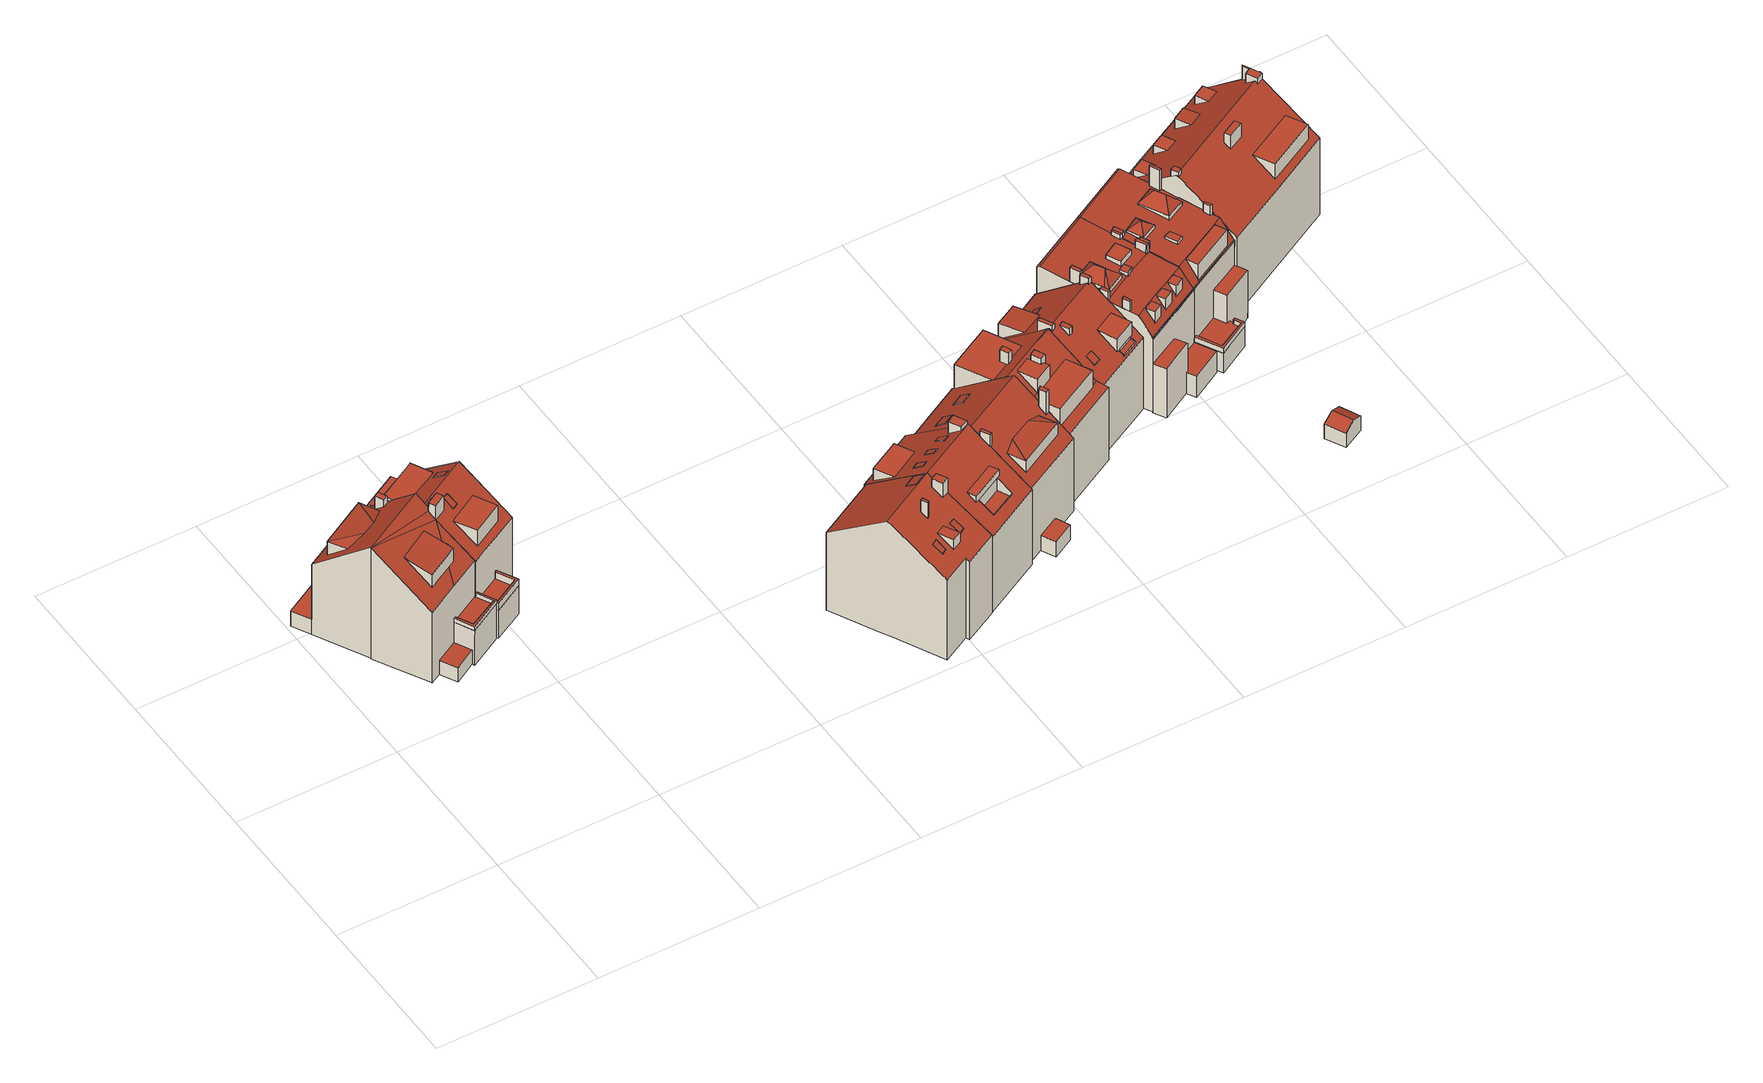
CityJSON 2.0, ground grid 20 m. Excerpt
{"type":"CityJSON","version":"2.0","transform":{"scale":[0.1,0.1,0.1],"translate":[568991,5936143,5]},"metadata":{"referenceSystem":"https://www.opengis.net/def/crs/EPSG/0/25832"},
"CityObjects":{
"building1":{"type":"Building","attributes":{"Grundfläche 2D":"165.977501","Grundhöhe NN":"6.385"},"children":["building1-1","building1-2"],"geometry":[{"type":"Solid","lod":"3","boundaries":[[[[0,1,2,3,4,5,6,7,8,9]],[[10,11,12]],[[13,12,11,14]],[[13,14,15]],[[16,17,18,19,20],[14,11,10,21,22,15]],[[23,24,25,26,27,28,5,4,3,29,30,18,31,32]],[[30,33,18]],[[33,34,35,19,18]],[[36,37,38,25,24,39,40,30,29]],[[41,30,40]],[[42,43,44,45,46,47,48,49,50]],[[51,52,53,54]],[[55,56,57,58]],[[25,38,37,0,9,8,7,27,26]],[[29,3,2,1,0,37,36]],[[7,6,5,28,27]],[[10,12,21]],[[15,22,13]],[[12,13,22,21]],[[16,54,59,60,17]],[[18,17,60,61]],[[62,32,31,18,61,63]],[[56,43,42,50,49,64,41,40,39,24,23,32,62,65,57]],[[30,41,64,49,66,67,33]],[[34,33,67,68]],[[20,19,35,34,68,69]],[[51,54,16,20,69,70]],[[71,44,43,56,55,72]],[[73,46,45,44,71,74]],[[47,46,73,75]],[[48,47,75,76]],[[49,48,76,66]],[[52,51,70,77]],[[53,52,77,78]],[[54,53,78,59]],[[58,57,65,79]],[[55,58,79,72]],[[65,62,63,61,60,59,78,77,70,69,68,67,66,76,75,73,74,71,72,79]]]],"semantics":{"surfaces":[{"type":"RoofSurface"},{"type":"WallSurface"},{"type":"GroundSurface"}],"values":[[0,0,0,0,0,0,0,0,0,0,0,0,0,1,1,1,1,1,1,1,1,1,1,1,1,1,1,1,1,1,1,1,1,1,1,1,1,2]]}}]},
"building1-1":{"type":"BuildingInstallation","parents":["building1"],"geometry":[{"type":"MultiSurface","lod":"3","boundaries":[[[80,81,82,83]],[[83,82,84,85]],[[80,83,85,86]],[[81,80,86,87]],[[82,81,87,84]]],"semantics":{"surfaces":[{"type":"RoofSurface"},{"type":"WallSurface"}],"values":[0,1,1,1,1]}}]},
"building1-2":{"type":"BuildingInstallation","parents":["building1"],"geometry":[{"type":"MultiSurface","lod":"3","boundaries":[[[88,89,90,91,92,93,94,95,64,96,97]],[[43,44,91,90]],[[44,45,46,93,92,91]],[[46,47,94,93]],[[47,48,95,94]],[[50,96,64,49]],[[48,49,64,95]],[[50,98,97,96]],[[88,97,98,99]],[[89,88,99,42]],[[43,90,89,42]]],"semantics":{"surfaces":[{"type":"RoofSurface"},{"type":"WallSurface"}],"values":[0,1,1,1,1,1,1,1,1,1,1]}}]},
"building2":{"type":"Building","attributes":{"Grundfläche 2D":"115.215526","Grundhöhe NN":"6.593"},"children":["building2-1","building2-2","building2-3","building2-4"],"geometry":[{"type":"Solid","lod":"3","boundaries":[[[[100,101,102,103,104,105,106,107]],[[108,109,110,111]],[[112,113,114,115,116,117,118,119]],[[120,121,122,123,124,125,126]],[[127,128,129,130,131,132,133,134]],[[135,136,137,138,139,131,130,140,106,141,142,113,112,119,118,143,144,145,146,103,127,134,147,148,149]],[[30,41,150,151,152,153,137,136,135,149,154,155],[110,156,157,111]],[[146,158,141,105,104]],[[106,105,141]],[[104,103,146]],[[140,130,107,106]],[[100,107,130,129]],[[101,100,129,128]],[[102,101,128,127]],[[127,103,102]],[[109,108,157,156]],[[110,109,156]],[[157,108,111]],[[118,117,145,144,143]],[[114,113,142]],[[158,146,145,117,116,115,114,142,141]],[[125,124,159,160]],[[126,125,160,161]],[[120,126,161,162]],[[121,120,162,163]],[[122,121,163,164]],[[124,123,122,164,165,152,151,150,166,159]],[[167,168,169,139,138,137,153,152,165,170]],[[131,139,169,171]],[[132,131,171,172]],[[133,132,172,173]],[[134,133,173,174]],[[147,134,174,175]],[[154,149,148,147,175,176]],[[155,154,176,177]],[[150,41,30,155,177,166]],[[171,169,168,167,170,165,164,163,162,161,160,159,166,177,176,175,174,173,172]]]],"semantics":{"surfaces":[{"type":"RoofSurface"},{"type":"WallSurface"},{"type":"GroundSurface"}],"values":[[0,0,0,0,0,0,0,1,1,1,1,1,1,1,1,1,1,1,1,1,1,1,1,1,1,1,1,1,1,1,1,1,1,1,1,1,2]]}}]},
"building2-1":{"type":"BuildingInstallation","parents":["building2"],"geometry":[{"type":"MultiSurface","lod":"3","boundaries":[[[178,179,180,181]],[[30,182,179,178]],[[182,183,180,179]],[[154,155,181,180,183]],[[155,30,178,181]]],"semantics":{"surfaces":[{"type":"RoofSurface"},{"type":"WallSurface"}],"values":[0,1,1,1,1]}}]},
"building2-2":{"type":"BuildingInstallation","parents":["building2"],"geometry":[{"type":"MultiSurface","lod":"3","boundaries":[[[184,185,186,187]],[[187,186,188,189]],[[184,187,189,190]],[[185,184,190,191]],[[186,185,191,188]]],"semantics":{"surfaces":[{"type":"RoofSurface"},{"type":"WallSurface"}],"values":[0,1,1,1,1]}}]},
"building2-3":{"type":"BuildingInstallation","parents":["building2"],"geometry":[{"type":"MultiSurface","lod":"3","boundaries":[[[192,193,194,195,196]],[[197,198,194,193]],[[196,195,194,198,199]],[[199,200,192,196]],[[197,193,192,200]]],"semantics":{"surfaces":[{"type":"RoofSurface"},{"type":"WallSurface"}],"values":[0,1,1,1,1]}}]},
"building2-4":{"type":"BuildingInstallation","parents":["building2"],"geometry":[{"type":"MultiSurface","lod":"3","boundaries":[[[201,202,203,204,205,206,207]],[[203,202,123,208]],[[208,125,126,205,204,203]],[[126,120,206,205]],[[120,121,207,206]],[[121,122,201,207]],[[122,123,202,201]]],"semantics":{"surfaces":[{"type":"RoofSurface"},{"type":"WallSurface"}],"values":[0,1,1,1,1,1,1]}}]},
"building3":{"type":"Building","attributes":{"Grundfläche 2D":"127.044947","Grundhöhe NN":"5.848"},"children":["building3-1","building3-2","building3-3","building3-4","building3-5","building3-6"],"geometry":[{"type":"Solid","lod":"3","boundaries":[[[[209,210,211,212,213,214,215,216,217,218,219,220]],[[221,222,223,216,215,224]],[[209,220,225,226]],[[211,210,227,228]],[[210,209,226,227]],[[229,224,215,214,213,212,211,228,230]],[[221,224,229,231]],[[232,233,225,220,219,218,217,216,223,222,221,231,234]],[[225,233,232,234,231,229,230,228,227,226]]]],"semantics":{"surfaces":[{"type":"RoofSurface"},{"type":"WallSurface"},{"type":"GroundSurface"}],"values":[[0,0,1,1,1,1,1,1,2]]}}]},
"building3-1":{"type":"BuildingInstallation","parents":["building3"],"geometry":[{"type":"MultiSurface","lod":"3","boundaries":[[[235,236,237,238]],[[239,240,238,237]],[[235,238,240,241]],[[236,235,241,242]],[[237,236,242,239]]],"semantics":{"surfaces":[{"type":"RoofSurface"},{"type":"WallSurface"}],"values":[0,1,1,1,1]}}]},
"building3-2":{"type":"BuildingInstallation","parents":["building3"],"geometry":[{"type":"MultiSurface","lod":"3","boundaries":[[[243,244,245,246]],[[244,243,247,248]],[[244,248,245]],[[246,247,243]]],"semantics":{"surfaces":[{"type":"RoofSurface"},{"type":"WallSurface"}],"values":[0,1,1,1]}}]},
"building3-3":{"type":"BuildingInstallation","parents":["building3"],"geometry":[{"type":"MultiSurface","lod":"3","boundaries":[[[249,250,251,252]],[[252,251,253,254]],[[249,252,254,255]],[[250,249,255,256]],[[251,250,256,253]]],"semantics":{"surfaces":[{"type":"RoofSurface"},{"type":"WallSurface"}],"values":[0,1,1,1,1]}}]},
"building3-4":{"type":"BuildingInstallation","parents":["building3"],"geometry":[{"type":"MultiSurface","lod":"3","boundaries":[[[257,258,259,260]],[[261,262,257,260]],[[260,259,263,261]],[[262,264,258,257]],[[259,258,264,263]]],"semantics":{"surfaces":[{"type":"RoofSurface"},{"type":"WallSurface"}],"values":[0,1,1,1,1]}}]},
"building3-5":{"type":"BuildingInstallation","parents":["building3"],"geometry":[{"type":"MultiSurface","lod":"3","boundaries":[[[265,266,267,268]],[[268,267,214,269]],[[265,268,269,270]],[[266,265,270,213]],[[267,266,213,214]]],"semantics":{"surfaces":[{"type":"RoofSurface"},{"type":"WallSurface"}],"values":[0,1,1,1,1]}}]},
"building3-6":{"type":"BuildingInstallation","parents":["building3"],"geometry":[{"type":"MultiSurface","lod":"3","boundaries":[[[271,272,273,274]],[[275,276,274,273]],[[271,274,276,277]],[[277,278,272,271]],[[273,272,278,275]]],"semantics":{"surfaces":[{"type":"RoofSurface"},{"type":"WallSurface"}],"values":[0,1,1,1,1]}}]},
"building4":{"type":"Building","attributes":{"Grundfläche 2D":"131.588287","Grundhöhe NN":"5.712"},"children":["building4-1","building4-2","building4-3","building4-4","building4-5"],"geometry":[{"type":"MultiSurface","lod":"3","boundaries":[[[279,280,281,282,283,284]],[[285,286,287,288]],[[289,290,291,215,292,293,294],[295,296,284,283,297,298,299,300]],[[291,290,301,302,303,304,215],[305,306,288,287]],[[296,295,298,297,282,281,280,279]],[[283,282,297]],[[279,284,296]],[[287,286,305]],[[306,285,288]],[[306,305,286,285]],[[294,293,307,308]],[[309,310,303,302,301,290,289,294,308,311]],[[304,303,310,312]],[[293,292,215,304,312,307]],[[310,309,311,308,307,312]]],"semantics":{"surfaces":[{"type":"RoofSurface"},{"type":"WallSurface"},{"type":"GroundSurface"}],"values":[0,0,0,0,1,1,1,1,1,1,1,1,1,1,2]}}]},
"building4-1":{"type":"BuildingInstallation","parents":["building4"],"geometry":[{"type":"MultiSurface","lod":"3","boundaries":[[[313,314,315,316]],[[295,300,314,313]],[[300,299,315,314]],[[316,315,299,298]],[[316,298,295,313]]],"semantics":{"surfaces":[{"type":"RoofSurface"},{"type":"WallSurface"}],"values":[0,1,1,1,1]}}]},
"building4-2":{"type":"BuildingInstallation","parents":["building4"],"geometry":[{"type":"MultiSurface","lod":"3","boundaries":[[[317,318,319,320]],[[302,321,318,317]],[[321,322,319,318]],[[320,319,322,301]],[[301,302,317,320]]],"semantics":{"surfaces":[{"type":"RoofSurface"},{"type":"WallSurface"}],"values":[0,1,1,1,1]}}]},
"building4-3":{"type":"BuildingInstallation","parents":["building4"],"geometry":[{"type":"MultiSurface","lod":"3","boundaries":[[[323,324,325,326]],[[327,328,324,323]],[[329,330,326,325]],[[325,324,328,329]],[[323,326,330,327]]],"semantics":{"surfaces":[{"type":"RoofSurface"},{"type":"WallSurface"}],"values":[0,1,1,1,1]}}]},
"building4-4":{"type":"BuildingInstallation","parents":["building4"],"geometry":[{"type":"MultiSurface","lod":"3","boundaries":[[[331,332,333,334]],[[335,333,332,336]],[[337,336,332,331]],[[335,338,334,333]],[[331,334,338,337]]],"semantics":{"surfaces":[{"type":"RoofSurface"},{"type":"WallSurface"}],"values":[0,1,1,1,1]}}]},
"building4-5":{"type":"BuildingInstallation","parents":["building4"],"geometry":[{"type":"MultiSurface","lod":"3","boundaries":[[[339,340,341,342]],[[342,341,343,344]],[[339,342,344,345]],[[345,346,340,339]],[[341,340,346,343]]],"semantics":{"surfaces":[{"type":"RoofSurface"},{"type":"WallSurface"}],"values":[0,1,1,1,1]}}]},
"building5":{"type":"Building","attributes":{"Grundfläche 2D":"144.838971","Grundhöhe NN":"5.837"},"children":["building5-1","building5-2","building5-3","building5-4","building5-5"],"geometry":[{"type":"Solid","lod":"3","boundaries":[[[[347,348,349,350]],[[348,351,349]],[[352,347,350]],[[353,354,355,356,357,358,359,360],[352,361,362,351,348,347]],[[363,364,365,366,353,360,367,368,369,370,371]],[[372,373,374,375,376,377]],[[378,379,380,381]],[[350,349,362,361]],[[361,352,350]],[[362,349,351]],[[379,382,383,357,356,384,385,380]],[[386,373,387,369,368,367,360,359,358,357,383,388]],[[370,369,387,373,372,377,376,389,390,363,371]],[[391,392,384,356,355,354,353,366,365,364,363,390,393]],[[381,380,385,394]],[[378,381,394,395]],[[379,378,395,382]],[[374,373,386,396]],[[375,374,396,397]],[[376,375,397,389]],[[394,385,384,392,391,393,390,389,397,396,386,388,383,382,395]]]],"semantics":{"surfaces":[{"type":"RoofSurface"},{"type":"WallSurface"},{"type":"GroundSurface"}],"values":[[0,0,0,0,0,0,0,1,1,1,1,1,1,1,1,1,1,1,1,1,2]]}}]},
"building5-1":{"type":"BuildingInstallation","parents":["building5"],"geometry":[{"type":"MultiSurface","lod":"3","boundaries":[[[398,399,400,401,387,402,403,404]],[[377,398,404,376]],[[373,387,401,372]],[[377,405,399,398]],[[400,399,405,406]],[[406,372,401,400]],[[373,374,402,387]],[[374,375,403,402]],[[375,376,404,403]]],"semantics":{"surfaces":[{"type":"RoofSurface"},{"type":"WallSurface"}],"values":[0,1,1,1,1,1,1,1,1]}}]},
"building5-2":{"type":"BuildingInstallation","parents":["building5"],"geometry":[{"type":"MultiSurface","lod":"3","boundaries":[[[407,408,409,410]],[[359,411,410,409]],[[407,410,411,412]],[[412,358,408,407]],[[358,359,409,408]]],"semantics":{"surfaces":[{"type":"RoofSurface"},{"type":"WallSurface"}],"values":[0,1,1,1,1]}}]},
"building5-3":{"type":"BuildingInstallation","parents":["building5"],"geometry":[{"type":"MultiSurface","lod":"3","boundaries":[[[413,414,415,416,417]],[[418,419,417,416]],[[415,414,413,420,421]],[[421,418,416,415]],[[420,413,417,419]]],"semantics":{"surfaces":[{"type":"RoofSurface"},{"type":"WallSurface"}],"values":[0,1,1,1,1]}}]},
"building5-4":{"type":"BuildingInstallation","parents":["building5"],"geometry":[{"type":"MultiSurface","lod":"3","boundaries":[[[422,423,424,425]],[[354,355,425,424]],[[355,426,422,425]],[[423,422,426,427]],[[427,354,424,423]]],"semantics":{"surfaces":[{"type":"RoofSurface"},{"type":"WallSurface"}],"values":[0,1,1,1,1]}}]},
"building5-5":{"type":"BuildingInstallation","parents":["building5"],"geometry":[{"type":"MultiSurface","lod":"3","boundaries":[[[428,429,430,431]],[[432,433,431,430]],[[428,431,433,434]],[[434,435,429,428]],[[429,435,432,430]]],"semantics":{"surfaces":[{"type":"RoofSurface"},{"type":"WallSurface"}],"values":[0,1,1,1,1]}}]},
"building6":{"type":"Building","attributes":{"Grundfläche 2D":"127.825395","Grundhöhe NN":"5.379"},"children":["building6-1","building6-2","building6-3"],"geometry":[{"type":"MultiSurface","lod":"3","boundaries":[[[436,437,438,439,440,441,442,443,444,445]],[[446,447,448,449,450,451,452,453]],[[454,455,456,457,458,459,460,461,462,463]],[[460,459,445,444,443,442,441,440,439,464,455,454,465,466,467]],[[468,466,465]],[[467,466,468,469,470,471,472,449,448,453,452,473,474]],[[475,476,477,478,479,480]],[[458,457,456,437,436]],[[464,439,438,437,456,455]],[[436,445,459,458]],[[452,451,473]],[[472,450,449]],[[473,451,450,472]],[[462,461,481,482]],[[483,484,485,478,471,470,469,468,465,454,463,462,482,486]],[[487,488,489,474,473,472,471,478,477,476]],[[461,460,467,474,489,481]],[[479,478,485,490]],[[480,479,490,491]],[[475,480,491,492]],[[476,475,492,487]],[[488,487,492,491,490,485,484,483,486,482,481,489]]],"semantics":{"surfaces":[{"type":"RoofSurface"},{"type":"WallSurface"},{"type":"GroundSurface"}],"values":[0,0,0,0,0,0,0,1,1,1,1,1,1,1,1,1,1,1,1,1,1,2]}}]},
"building6-1":{"type":"BuildingInstallation","parents":["building6"],"geometry":[{"type":"MultiSurface","lod":"3","boundaries":[[[493,494,495,496,497]],[[498,499,495,494]],[[499,500,501,502,497,496,495]],[[502,503,493,497]],[[504,498,494,493,503]]],"semantics":{"surfaces":[{"type":"RoofSurface"},{"type":"WallSurface"}],"values":[0,1,1,1,1]}}]},
"building6-2":{"type":"BuildingInstallation","parents":["building6"],"geometry":[{"type":"MultiSurface","lod":"3","boundaries":[[[505,506,507,508]],[[508,507,509,510]],[[447,505,508,510,448]],[[506,505,447,446]],[[509,507,506,446,453]]],"semantics":{"surfaces":[{"type":"RoofSurface"},{"type":"WallSurface"}],"values":[0,1,1,1,1]}}]},
"building6-3":{"type":"BuildingInstallation","parents":["building6"],"geometry":[{"type":"MultiSurface","lod":"3","boundaries":[[[499,498,511,512,513,514,500]],[[443,442,514,513]],[[441,501,500,514,442]],[[504,511,498]],[[513,512,444,443]]],"semantics":{"surfaces":[{"type":"RoofSurface"},{"type":"WallSurface"}],"values":[0,1,1,1,1]}}]},
"building7":{"type":"Building","attributes":{"Grundfläche 2D":"111.744438","Grundhöhe NN":"5.443"},"children":["building7-1","building7-2","building7-3","building7-4","building7-5","building7-6"],"geometry":[{"type":"MultiSurface","lod":"3","boundaries":[[[515,516,517,518,519,520]],[[521,522,523,524]],[[465,525,526,527,528,529,530,531,532,533,534,535,536,537,538,539],[524,540,541,521]],[[542,543,529,528,527,526,525,465,544,545],[519,546,547,548,549,550,551,552,553,520]],[[553,552,547,546,518,517,516,515]],[[546,519,518]],[[515,520,553]],[[524,523,540]],[[541,522,521]],[[523,522,541,540]],[[545,544,554,555]],[[556,557,558,559,560,561,533,532,531,530,529,543,542,545,555,562]],[[485,536,535,534,533,561,490]],[[483,486,554,544,465,539,538,537,536,485,484]],[[559,558,557,556,562,555,554,486,483,484,485,490,561,560]]],"semantics":{"surfaces":[{"type":"RoofSurface"},{"type":"WallSurface"},{"type":"GroundSurface"}],"values":[0,0,0,0,1,1,1,1,1,1,1,1,1,1,2]}}]},
"building7-1":{"type":"BuildingInstallation","parents":["building7"],"geometry":[{"type":"MultiSurface","lod":"3","boundaries":[[[563,564,565,566]],[[567,568,566,565]],[[563,566,568,569]],[[564,563,569,570]],[[570,567,565,564]]],"semantics":{"surfaces":[{"type":"RoofSurface"},{"type":"WallSurface"}],"values":[0,1,1,1,1]}}]},
"building7-2":{"type":"BuildingInstallation","parents":["building7"],"geometry":[{"type":"MultiSurface","lod":"3","boundaries":[[[571,572,573,574]],[[572,571,575,576]],[[573,572,576,577]],[[574,573,577,578]],[[571,574,578,575]]],"semantics":{"surfaces":[{"type":"RoofSurface"},{"type":"WallSurface"}],"values":[0,1,1,1,1]}}]},
"building7-3":{"type":"BuildingInstallation","parents":["building7"],"geometry":[{"type":"MultiSurface","lod":"3","boundaries":[[[579,580,581,582,583]],[[584,581,580,585,525]],[[584,586,582,581]],[[587,579,583,582,586,526]],[[580,579,587,585]]],"semantics":{"surfaces":[{"type":"RoofSurface"},{"type":"WallSurface"}],"values":[0,1,1,1,1]}}]},
"building7-4":{"type":"BuildingInstallation","parents":["building7"],"geometry":[{"type":"MultiSurface","lod":"3","boundaries":[[[588,589,590,591]],[[591,590,592,593]],[[590,589,594,592]],[[588,591,593,595]],[[589,588,595,594]]],"semantics":{"surfaces":[{"type":"RoofSurface"},{"type":"WallSurface"}],"values":[0,1,1,1,1]}}]},
"building7-5":{"type":"BuildingInstallation","parents":["building7"],"geometry":[{"type":"MultiSurface","lod":"3","boundaries":[[[596,548,597,598,551,599]],[[551,598,552]],[[597,548,547]],[[552,598,597,547]],[[599,551,550]],[[596,599,550,549]],[[548,596,549]]],"semantics":{"surfaces":[{"type":"RoofSurface"},{"type":"WallSurface"}],"values":[0,1,1,1,1,1,1]}}]},
"building7-6":{"type":"BuildingInstallation","parents":["building7"],"geometry":[{"type":"MultiSurface","lod":"3","boundaries":[[[600,601,602,603,604,605,606]],[[530,607,604,603]],[[607,608,528,609,600,606,605,604]],[[609,543,601,600]],[[543,529,530,603,602,601]]],"semantics":{"surfaces":[{"type":"RoofSurface"},{"type":"WallSurface"}],"values":[0,1,1,1,1]}}]},
"building8":{"type":"Building","attributes":{"Grundfläche 2D":"148.309763","Grundhöhe NN":"5.418"},"children":["building8-1","building8-2","building8-3","building8-4","building8-5","building8-6","building8-7","building8-8","building8-9","building8-10","building8-11","building8-12"],"geometry":[{"type":"Solid","lod":"3","boundaries":[[[[610,611,612,613,614,615,616,617,618,619,620,621,622,623,624,625]],[[626,627,628,629,623,622,621,620,619,618,617,616,630,631]],[[626,627,626,631]],[[632,633,634,635,636,637,638,639,640,641,642,627,626,631,643,644,630,645,646],[647,648,647,642]],[[630,644,631]],[[643,631,644]],[[648,647,642,647]],[[649,650,636,635]],[[651,652,653,654,655,656]],[[657,658,659,660,661]],[[662,663,664,665]],[[652,651,666,667]],[[653,652,667,668]],[[654,653,668,669]],[[655,654,614,613,612,611,610,659,658]],[[670,671,672,673,665,649,635,634,633,632,646,645,630,616,615,614,654,669,674,675]],[[560,650,649,665,664,676]],[[625,624,623,629,628,627,642,641,640,639,638,637,636,650,560,559,558,557,556,677,555,678,679,659,610]],[[660,659,679,680]],[[657,661,660,680,666,651,656]],[[657,656,655,658]],[[662,665,673,681]],[[663,662,681,682]],[[664,663,682,676]],[[555,677,556,557,558,559,560,676,682,681,673,672,671,670,675,674,669,668,667,666,680,679,678]]]],"semantics":{"surfaces":[{"type":"RoofSurface"},{"type":"WallSurface"},{"type":"GroundSurface"}],"values":[[0,0,0,0,0,0,0,0,0,0,0,1,1,1,1,1,1,1,1,1,1,1,1,1,2]]}}]},
"building8-1":{"type":"BuildingInstallation","parents":["building8"],"geometry":[{"type":"MultiSurface","lod":"3","boundaries":[[[620,683,684,619]],[[683,620,685]],[[685,686,684,683]],[[619,684,686]]],"semantics":{"surfaces":[{"type":"RoofSurface"},{"type":"WallSurface"}],"values":[0,1,1,1]}}]},
"building8-2":{"type":"BuildingInstallation","parents":["building8"],"geometry":[{"type":"MultiSurface","lod":"3","boundaries":[[[687,688,689,690]],[[642,627,688,687]],[[627,626,689,688]],[[626,643,690,689]],[[643,642,687,690]]],"semantics":{"surfaces":[{"type":"RoofSurface"},{"type":"WallSurface"}],"values":[0,1,1,1,1]}}]},
"building8-3":{"type":"BuildingInstallation","parents":["building8"],"geometry":[{"type":"MultiSurface","lod":"3","boundaries":[[[691,692,693,694,695]],[[693,692,696,697]],[[697,698,694,693]],[[691,695,694,698,699,700]],[[700,696,692,691]]],"semantics":{"surfaces":[{"type":"RoofSurface"},{"type":"WallSurface"}],"values":[0,1,1,1,1]}}]},
"building8-4":{"type":"BuildingInstallation","parents":["building8"],"geometry":[{"type":"MultiSurface","lod":"3","boundaries":[[[701,702,703]],[[704,705,703,702,706]],[[701,707,706,702]],[[708,706,707]],[[704,706,708]],[[709,647,707,701]],[[647,710,708,707]],[[710,711,704,708]],[[648,712,703,705,704,711]],[[712,709,701,703]]],"semantics":{"surfaces":[{"type":"RoofSurface"},{"type":"WallSurface"}],"values":[0,0,0,0,0,1,1,1,1,1]}}]},
"building8-5":{"type":"BuildingInstallation","parents":["building8"],"geometry":[{"type":"MultiSurface","lod":"3","boundaries":[[[713,714,715,716]],[[634,717,716,715]],[[713,716,717,718]],[[718,633,714,713]],[[633,634,715,714]]],"semantics":{"surfaces":[{"type":"RoofSurface"},{"type":"WallSurface"}],"values":[0,1,1,1,1]}}]},
"building8-6":{"type":"BuildingInstallation","parents":["building8"],"geometry":[{"type":"MultiSurface","lod":"3","boundaries":[[[719,720,721,722,617,618,723]],[[724,723,618,725]],[[720,719,723,724,726]],[[727,617,722,721,720,726,728]]],"semantics":{"surfaces":[{"type":"RoofSurface"},{"type":"WallSurface"}],"values":[0,1,1,1]}}]},
"building8-7":{"type":"BuildingInstallation","parents":["building8"],"geometry":[{"type":"MultiSurface","lod":"3","boundaries":[[[729,730,731,732]],[[637,638,730,729]],[[638,733,731,730]],[[734,732,731,733]],[[734,637,729,732]]],"semantics":{"surfaces":[{"type":"RoofSurface"},{"type":"WallSurface"}],"values":[0,1,1,1,1]}}]},
"building8-8":{"type":"BuildingInstallation","parents":["building8"],"geometry":[{"type":"MultiSurface","lod":"3","boundaries":[[[735,736,737,738]],[[628,629,738,737]],[[629,739,735,738]],[[736,735,739,740]],[[740,628,737,736]]],"semantics":{"surfaces":[{"type":"RoofSurface"},{"type":"WallSurface"}],"values":[0,1,1,1,1]}}]},
"building8-9":{"type":"BuildingInstallation","parents":["building8"],"geometry":[{"type":"MultiSurface","lod":"3","boundaries":[[[741,742,743,744,745,746,747,748]],[[632,749,743,742]],[[750,744,743,749,751]],[[752,746,745,744,750,753]],[[752,630,747,746]],[[630,645,646,632,742,741,748,747]]],"semantics":{"surfaces":[{"type":"RoofSurface"},{"type":"WallSurface"}],"values":[0,1,1,1,1,1]}}]},
"building8-10":{"type":"BuildingInstallation","parents":["building8"],"geometry":[{"type":"MultiSurface","lod":"3","boundaries":[[[754,755,756,757,758]],[[755,754,759,760]],[[760,631,756,755]],[[631,644,757,756]],[[761,758,757,644]],[[761,759,754,758]]],"semantics":{"surfaces":[{"type":"RoofSurface"},{"type":"WallSurface"}],"values":[0,1,1,1,1,1]}}]},
"building8-11":{"type":"BuildingInstallation","parents":["building8"],"geometry":[{"type":"MultiSurface","lod":"3","boundaries":[[[762,763,764,625,765,766,615,767]],[[765,625,610]],[[613,614,766,612]],[[611,766,765,610]],[[766,611,612]],[[615,766,614]]],"semantics":{"surfaces":[{"type":"RoofSurface"},{"type":"WallSurface"}],"values":[0,1,1,1,1,1]}}]},
"building8-12":{"type":"BuildingInstallation","parents":["building8"],"geometry":[{"type":"MultiSurface","lod":"3","boundaries":[[[621,622,768,769]],[[770,768,622]],[[769,768,770,771]],[[771,621,769]]],"semantics":{"surfaces":[{"type":"RoofSurface"},{"type":"WallSurface"}],"values":[0,1,1,1]}}]},
"building9":{"type":"Building","attributes":{"Grundfläche 2D":"8.074939","Grundhöhe NN":"5.922"},"geometry":[{"type":"Solid","lod":"3","boundaries":[[[[772,773,774,775]],[[776,773,772,777]],[[775,774,778,779]],[[777,772,775,779,780]],[[776,777,780,781]],[[778,774,773,776,781]],[[779,778,781,780]]]],"semantics":{"surfaces":[{"type":"RoofSurface"},{"type":"WallSurface"},{"type":"GroundSurface"}],"values":[[0,0,1,1,1,1,2]]}}]},
"building10":{"type":"Building","attributes":{"Grundfläche 2D":"151.575331","Grundhöhe NN":"5.719"},"children":["building10-1","building10-2","building10-3","building10-4","building10-5","building10-6","building10-7","building10-8","building10-9","building10-10"],"geometry":[{"type":"Solid","lod":"3","boundaries":[[[[782,783,784,785,786,787,788,789]],[[790,791,792,793,794,795,615,614]],[[796,797,798,799,800,801,802,803,634,633,632,646,804,805,795,794,793],[806,807,806,798]],[[806,798,806,807]],[[802,808,649,803]],[[809,662,665,810]],[[811,812,813,814]],[[809,810,815,816]],[[662,809,816,817]],[[665,662,817,818]],[[783,782,819,820]],[[784,783,820,821]],[[786,785,784,821,822]],[[789,788,814,813,791,790,614,823,782]],[[802,801,800,799,798,797,796,793,792,791,813,824,825,808]],[[665,649,808,825,815,810]],[[614,615,795,805,804,646,632,633,634,803,649,665,818,826,827,828,829,830,819,782,823]],[[814,788,787,811]],[[831,812,811,787,786,822]],[[813,812,831,824]],[[824,831,822,821,820,819,830,829,828,827,826,818,817,816,815,825]]]],"semantics":{"surfaces":[{"type":"RoofSurface"},{"type":"WallSurface"},{"type":"GroundSurface"}],"values":[[0,0,0,0,0,0,0,1,1,1,1,1,1,1,1,1,1,1,1,1,2]]}}]},
"building10-1":{"type":"BuildingInstallation","parents":["building10"],"geometry":[{"type":"MultiSurface","lod":"3","boundaries":[[[832,833,823,834,835,836,837,838]],[[833,789,782,823]],[[782,783,834,823]],[[783,784,835,834]],[[784,785,836,835]],[[785,839,837,836]],[[838,837,839,840]],[[832,838,840,841]],[[841,789,833,832]]],"semantics":{"surfaces":[{"type":"RoofSurface"},{"type":"WallSurface"}],"values":[0,1,1,1,1,1,1,1,1]}}]},
"building10-2":{"type":"BuildingInstallation","parents":["building10"],"geometry":[{"type":"MultiSurface","lod":"3","boundaries":[[[842,843,844,845,846]],[[646,804,843,842]],[[804,847,844,843]],[[846,845,844,847,848,849]],[[849,646,842,846]]],"semantics":{"surfaces":[{"type":"RoofSurface"},{"type":"WallSurface"}],"values":[0,1,1,1,1]}}]},
"building10-3":{"type":"BuildingInstallation","parents":["building10"],"geometry":[{"type":"MultiSurface","lod":"3","boundaries":[[[850,851,852,615,766,853,854,792,855]],[[766,615,614]],[[791,854,853,766,614,790]],[[792,854,791]]],"semantics":{"surfaces":[{"type":"RoofSurface"},{"type":"WallSurface"}],"values":[0,1,1,1]}}]},
"building10-4":{"type":"BuildingInstallation","parents":["building10"],"geometry":[{"type":"MultiSurface","lod":"3","boundaries":[[[856,857,858,859]],[[859,858,860,861]],[[861,862,856,859]],[[857,856,862,863]],[[863,860,858,857]]],"semantics":{"surfaces":[{"type":"RoofSurface"},{"type":"WallSurface"}],"values":[0,1,1,1,1]}}]},
"building10-5":{"type":"BuildingInstallation","parents":["building10"],"geometry":[{"type":"MultiSurface","lod":"3","boundaries":[[[864,865,866,867]],[[867,866,797,868]],[[864,867,868,869]],[[865,864,869,796]],[[866,865,796,797]]],"semantics":{"surfaces":[{"type":"RoofSurface"},{"type":"WallSurface"}],"values":[0,1,1,1,1]}}]},
"building10-6":{"type":"BuildingInstallation","parents":["building10"],"geometry":[{"type":"MultiSurface","lod":"3","boundaries":[[[870,871,872,873,874,875,876]],[[874,877,875]],[[874,873,878]],[[879,880,877,874,878,881]],[[882,883,884,885,873,872,871,870,876,875,886,887]],[[885,888,878,873]],[[888,889,890,891,892,877,880,879,881,878]],[[892,886,875,877]]],"semantics":{"surfaces":[{"type":"RoofSurface"},{"type":"WallSurface"}],"values":[0,0,0,0,1,1,1,1]}}]},
"building10-7":{"type":"BuildingInstallation","parents":["building10"],"geometry":[{"type":"MultiSurface","lod":"3","boundaries":[[[893,894,895,896,897,898,899]],[[893,899,900]],[[901,898,897]],[[902,903,898,901]],[[903,900,899,898]],[[901,904,905,902]],[[905,806,903,902]],[[806,906,900,903]],[[907,908,909,897,896,895,894,893,910,807]],[[909,904,901,897]],[[906,910,893,900]]],"semantics":{"surfaces":[{"type":"RoofSurface"},{"type":"WallSurface"}],"values":[0,0,0,0,0,1,1,1,1,1,1]}}]},
"building10-8":{"type":"BuildingInstallation","parents":["building10"],"geometry":[{"type":"MultiSurface","lod":"3","boundaries":[[[911,912,913,914,915]],[[801,916,913,912]],[[917,915,914,913,916,918]],[[917,800,911,915]],[[800,801,912,911]]],"semantics":{"surfaces":[{"type":"RoofSurface"},{"type":"WallSurface"}],"values":[0,1,1,1,1]}}]},
"building10-9":{"type":"BuildingInstallation","parents":["building10"],"geometry":[{"type":"MultiSurface","lod":"3","boundaries":[[[919,715,714,920,921]],[[634,633,714,715]],[[633,922,920,714]],[[923,919,921,920,922,924]],[[923,634,715,919]]],"semantics":{"surfaces":[{"type":"RoofSurface"},{"type":"WallSurface"}],"values":[0,1,1,1,1]}}]},
"building10-10":{"type":"BuildingInstallation","parents":["building10"],"geometry":[{"type":"MultiSurface","lod":"3","boundaries":[[[925,926,927,794]],[[926,925,850]],[[927,926,850,855]],[[794,927,855,928]]],"semantics":{"surfaces":[{"type":"RoofSurface"},{"type":"WallSurface"}],"values":[0,1,1,1]}}]},
"building11":{"type":"Building","attributes":{"Grundfläche 2D":"262.556502","Grundhöhe NN":"5.628"},"children":["building11-1","building11-2","building11-3","building11-4","building11-5","building11-6","building11-7","building11-8"],"geometry":[{"type":"Solid","lod":"3","boundaries":[[[[929,930,931,932]],[[933,934,935,936,937,938,939,940,941,942],[943,944,932,931]],[[945,946,933,942,941,940,947,948,949,950,951,952]],[[953,954,955,956]],[[930,929,944,943]],[[931,930,943]],[[929,932,944]],[[953,956,957,958]],[[954,953,958,959]],[[955,954,959,960]],[[938,937,936,961,962]],[[963,964,965,950,949,948,947,940,939,938,962]],[[955,960,966,952,951,950,965,957,956]],[[961,936,935,934,933,946,945,952,966]],[[964,963,962,961,966,960,959,958,957,965]]]],"semantics":{"surfaces":[{"type":"RoofSurface"},{"type":"WallSurface"},{"type":"GroundSurface"}],"values":[[0,0,0,0,1,1,1,1,1,1,1,1,1,1,2]]}}]},
"building11-1":{"type":"BuildingInstallation","parents":["building11"],"geometry":[{"type":"MultiSurface","lod":"3","boundaries":[[[967,968,969,970]],[[968,971,969]],[[972,967,970]],[[971,968,967,972]]],"semantics":{"surfaces":[{"type":"RoofSurface"},{"type":"WallSurface"}],"values":[0,1,1,1]}}]},
"building11-2":{"type":"BuildingInstallation","parents":["building11"],"geometry":[{"type":"MultiSurface","lod":"3","boundaries":[[[973,974,975,976]],[[975,974,977]],[[978,973,976]],[[973,978,977,974]]],"semantics":{"surfaces":[{"type":"RoofSurface"},{"type":"WallSurface"}],"values":[0,1,1,1]}}]},
"building11-3":{"type":"BuildingInstallation","parents":["building11"],"geometry":[{"type":"MultiSurface","lod":"3","boundaries":[[[979,980,981,982,983,984,985]],[[939,940,947,948,980,979,985,984]],[[982,981,986,987]],[[982,987,941,988,983]],[[984,983,988,939]]],"semantics":{"surfaces":[{"type":"RoofSurface"},{"type":"WallSurface"}],"values":[0,1,1,1,1]}}]},
"building11-4":{"type":"BuildingInstallation","parents":["building11"],"geometry":[{"type":"MultiSurface","lod":"3","boundaries":[[[981,980,989,990]],[[949,991,990,989]],[[981,990,991,986]],[[948,949,989,980]]],"semantics":{"surfaces":[{"type":"RoofSurface"},{"type":"WallSurface"}],"values":[0,1,1,1]}}]},
"building11-5":{"type":"BuildingInstallation","parents":["building11"],"geometry":[{"type":"MultiSurface","lod":"3","boundaries":[[[992,993,994,995]],[[996,997,993,992]],[[997,998,994,993]],[[998,999,995,994]],[[999,996,992,995]]],"semantics":{"surfaces":[{"type":"RoofSurface"},{"type":"WallSurface"}],"values":[0,1,1,1,1]}}]},
"building11-6":{"type":"BuildingInstallation","parents":["building11"],"geometry":[{"type":"MultiSurface","lod":"3","boundaries":[[[1000,1001,1002,1003]],[[1004,1002,1001]],[[1000,1003,1005]],[[1001,1000,1005,1004]]],"semantics":{"surfaces":[{"type":"RoofSurface"},{"type":"WallSurface"}],"values":[0,1,1,1]}}]},
"building11-7":{"type":"BuildingInstallation","parents":["building11"],"geometry":[{"type":"MultiSurface","lod":"3","boundaries":[[[1006,1007,1008,1009]],[[1007,1010,1008]],[[1009,1011,1006]],[[1007,1006,1011,1010]]],"semantics":{"surfaces":[{"type":"RoofSurface"},{"type":"WallSurface"}],"values":[0,1,1,1]}}]},
"building11-8":{"type":"BuildingInstallation","parents":["building11"],"geometry":[{"type":"MultiSurface","lod":"3","boundaries":[[[1012,1013,1014,1015,1016]],[[933,934,1014,1013,946]],[[1015,1014,934,1017]],[[1017,942,1018,1012,1016,1015]],[[1013,1012,1018,946]]],"semantics":{"surfaces":[{"type":"RoofSurface"},{"type":"WallSurface"}],"values":[0,1,1,1,1]}}]}
},
"vertices":[
[135,305,147],[131,313,150],[130,314,150],[118,336,156],[86,317,156],[79,313,156],[84,304,153],[95,283,147],[126,300,147],[128,301,147],[40,363,147],[64,368,153],[28,384,147],[87,416,147],[81,377,153],[99,394,147],[12,389,117],[46,326,177],[46,325,177],[129,370,177],[95,434,117],[28,384,127],[87,416,127],[94,267,117],[121,282,117],[126,300,128],[107,290,128],[95,283,128],[84,304,147],[130,314,136],[138,345,154],[81,261,118],[81,260,117],[134,353,162],[137,355,162],[134,361,168],[131,313,135],[135,305,128],[128,301,128],[123,283,117],[160,303,117],[161,303,117],[123,283,65],[121,282,65],[133,259,65],[173,281,65],[174,281,65],[162,303,65],[161,302,65],[161,303,65],[160,303,65],[53,411,36],[41,434,36],[0,412,36],[12,389,36],[132,262,35],[121,282,35],[94,267,35],[105,247,35],[12,389,14],[46,326,14],[46,325,14],[81,260,14],[81,261,14],[161,303,71],[94,267,14],[161,303,14],[134,353,14],[137,355,14],[95,434,14],[53,411,14],[133,259,14],[132,262,14],[174,281,14],[173,281,14],[162,303,14],[161,302,14],[41,434,14],[0,412,14],[105,247,14],
[100,405,159],[105,395,159],[111,398,159],[106,408,159],[111,398,149],[106,408,140],[100,405,140],[105,395,149],
[134,263,71],[123,283,71],[121,282,71],[133,259,71],[173,281,71],[174,281,71],[162,303,71],[161,302,71],[160,303,71],[171,282,71],[171,282,65],[134,263,65],
[151,455,120],[108,432,120],[112,425,120],[114,420,120],[118,413,120],[161,436,120],[158,443,120],[155,447,120],[172,316,145],[210,337,145],[196,363,145],[158,342,145],[170,409,147],[177,413,147],[164,438,147],[161,436,147],[118,413,147],[114,411,147],[127,387,147],[140,394,147],[175,279,57],[212,299,57],[199,323,57],[197,321,57],[162,303,57],[174,281,57],[173,281,57],[112,425,116],[108,432,116],[151,455,116],[155,447,116],[157,449,116],[152,458,116],[104,432,116],[109,423,116],[178,385,166],[185,389,166],[199,396,166],[168,454,117],[167,454,116],[155,447,117],[161,436,126],[164,438,126],[121,398,137],[117,404,132],[114,411,126],[118,413,126],[103,420,116],[113,400,134],[134,361,166],[161,302,116],[175,310,116],[229,339,116],[199,395,166],[137,355,161],[134,353,161],[210,337,122],[172,316,122],[132,420,126],[162,303,16],[174,281,16],[173,281,16],[175,279,16],[212,299,16],[199,323,16],[229,339,16],[161,302,16],[199,396,16],[168,454,16],[167,454,16],[199,395,16],[157,449,16],[152,458,16],[104,432,16],[109,423,16],[103,420,16],[137,355,16],[134,353,16],
[138,345,175],[153,353,175],[149,361,175],[134,353,175],[153,353,154],[149,361,161],
[166,367,160],[160,364,160],[165,353,150],[172,357,150],[165,353,149],[172,357,149],[166,367,159],[160,364,159],
[177,404,155],[170,400,155],[176,389,164],[177,389,164],[183,392,164],[170,400,154],[176,389,163],[183,392,163],[177,404,154],
[199,323,67],[197,321,67],[208,300,67],[174,281,67],[173,281,67],[175,279,67],[212,299,67],[208,300,57],
[597,27,125],[599,23,122],[640,44,122],[640,45,122],[615,92,158],[608,104,168],[603,114,175],[529,74,175],[531,70,172],[561,14,128],[562,12,127],[563,9,125],[494,140,122],[496,136,125],[526,80,170],[568,179,122],[563,9,8],[597,27,8],[599,23,8],[640,44,8],[568,179,8],[640,45,8],[494,140,8],[529,74,8],[531,70,8],[526,80,8],
[600,114,175],[594,126,165],[579,118,165],[585,106,175],[579,118,164],[585,106,174],[600,114,174],[594,126,164],
[588,37,148],[600,43,148],[590,61,148],[579,55,148],[588,37,134],[600,43,134],
[579,72,181],[576,79,181],[573,78,181],[577,70,181],[573,78,163],[577,70,158],[579,72,158],[576,79,163],
[574,49,146],[567,45,146],[573,34,138],[579,38,138],[579,38,137],[574,49,145],[573,34,137],[567,45,145],
[606,88,180],[615,92,180],[608,104,180],[600,100,180],[600,100,168],[606,88,158],
[606,66,146],[599,62,146],[605,51,138],[612,55,138],[605,51,137],[612,55,137],[606,66,145],[599,62,145],
[643,80,148],[647,82,148],[681,100,148],[685,102,148],[679,112,148],[638,90,148],[613,196,145],[575,176,145],[587,153,145],[625,174,145],[680,151,173],[679,154,175],[668,148,175],[608,104,167],[640,45,117],[715,85,117],[647,82,139],[643,80,139],[685,102,139],[681,100,139],[689,83,126],[656,66,126],[678,155,174],[670,170,162],[643,221,121],[567,181,121],[575,176,127],[613,196,127],[640,45,7],[715,85,7],[678,155,7],[643,221,7],[679,154,7],[567,181,7],
[647,82,121],[656,66,121],[689,83,121],[681,100,121],
[670,170,179],[660,164,179],[668,150,179],[678,155,179],[660,164,162],[668,150,174],
[611,147,158],[604,143,158],[610,133,166],[617,137,166],[611,147,157],[604,143,157],[610,133,165],[617,137,165],
[650,154,166],[657,158,166],[651,168,158],[645,165,158],[651,168,157],[657,158,165],[650,154,165],[645,165,157],
[631,158,158],[625,154,158],[630,144,166],[637,147,166],[630,144,165],[637,147,165],[631,158,157],[625,154,157],
[751,150,146],[722,135,146],[719,103,142],[777,134,142],[708,123,142],[766,154,142],[680,151,172],[685,141,163],[691,130,154],[714,87,115],[794,129,115],[780,156,139],[775,165,147],[760,193,172],[777,134,125],[719,103,125],[645,217,115],[670,170,156],[678,155,168],[679,154,169],[755,203,164],[725,259,115],[725,260,115],[723,259,115],[686,239,115],[723,259,60],[725,260,60],[719,270,60],[678,249,60],[684,238,60],[686,239,60],[768,94,30],[760,111,30],[733,97,30],[742,80,30],[760,111,8],[794,129,8],[714,87,8],[733,97,8],[725,260,8],[725,260,67],[755,203,8],[684,238,8],[645,217,8],[679,154,8],[680,151,8],[678,155,8],[742,80,8],[768,94,8],[719,270,8],[678,249,8],
[686,239,67],[681,248,67],[718,267,67],[723,259,67],[719,270,67],[678,249,67],[684,238,67],[681,248,60],[718,267,60],
[775,153,172],[780,156,172],[775,165,172],[771,162,172],[771,162,147],[775,153,139],
[671,207,132],[676,197,141],[677,197,141],[690,204,141],[685,214,132],[690,204,140],[685,214,131],[671,207,131],[677,197,140],
[694,132,172],[689,143,172],[685,141,172],[691,130,172],[694,132,154],[689,143,163],
[723,221,141],[718,232,132],[704,224,132],[710,214,141],[704,224,131],[710,214,140],[723,221,140],[718,232,131],
[793,154,138],[852,185,138],[852,186,138],[837,214,138],[834,213,138],[806,198,138],[807,198,138],[785,186,138],[785,187,138],[778,183,138],[771,240,148],[777,243,148],[781,236,148],[803,247,148],[781,289,148],[728,261,148],[750,219,148],[775,232,148],[861,191,113],[852,186,113],[852,185,113],[797,156,113],[793,154,113],[793,155,113],[783,150,113],[790,137,111],[868,178,111],[864,185,112],[840,209,133],[834,243,160],[811,232,161],[755,203,161],[833,244,161],[825,259,147],[804,299,112],[803,301,111],[781,289,111],[728,261,111],[725,259,111],[770,301,45],[777,287,45],[781,289,45],[803,301,45],[806,302,45],[799,316,45],[790,137,4],[868,178,4],[833,244,4],[804,299,4],[803,301,4],[834,243,4],[777,287,4],[728,261,4],[725,259,4],[806,302,4],[799,316,4],[770,301,4],
[801,219,167],[794,215,167],[800,203,167],[803,205,167],[807,207,167],[794,215,159],[800,203,159],[803,205,159],[803,205,144],[807,207,144],[801,219,156],[794,215,156],
[777,243,165],[771,240,165],[776,230,165],[782,233,165],[776,230,150],[782,233,150],
[792,219,159],[773,209,159],[785,186,159],[807,198,159],
[901,215,134],[904,216,134],[925,227,134],[928,229,134],[916,251,135],[890,237,135],[850,287,136],[835,316,133],[808,302,133],[823,273,136],[835,244,160],[839,246,160],[851,253,160],[905,281,160],[909,283,160],[905,291,153],[904,293,151],[879,340,109],[878,341,108],[834,317,108],[806,302,108],[803,301,108],[804,299,110],[825,259,146],[833,244,160],[808,302,110],[835,316,110],[932,240,121],[910,281,159],[864,185,108],[940,225,108],[928,229,115],[925,227,115],[927,223,112],[928,221,110],[907,210,110],[906,212,112],[904,216,115],[901,215,115],[864,185,4],[940,225,4],[910,281,4],[909,283,4],[905,291,4],[904,293,4],[879,340,4],[878,341,4],[932,240,4],
[849,245,157],[854,235,157],[859,237,157],[854,248,157],[859,237,146],[854,248,156],[849,245,156],[854,235,146],
[871,218,130],[862,214,130],[867,205,122],[876,209,122],[871,218,129],[862,214,129],[867,205,121],[876,209,121],
[832,259,165],[828,256,165],[837,241,165],[841,243,165],[839,246,165],[837,241,157],[828,256,149],[841,243,158],[832,259,149],
[860,300,131],[856,307,125],[848,303,125],[852,296,131],[848,303,124],[852,296,130],[856,307,124],[860,300,130],
[928,221,112],[925,227,112],[904,216,112],[907,210,112],
[906,279,167],[910,281,167],[909,283,167],[905,291,167],[901,289,167],[901,288,167],[905,281,167],[901,289,153],[901,288,154],[906,279,159],
[945,214,112],[984,235,112],[989,237,112],[1009,248,112],[1021,254,112],[1020,256,114],[1012,270,137],[1001,264,137],[990,258,137],[980,253,137],[969,248,137],[960,243,137],[949,237,137],[937,230,137],[940,225,129],[945,216,114],[923,265,141],[920,263,141],[928,248,139],[932,240,138],[995,303,141],[963,287,141],[988,316,143],[980,332,145],[974,342,146],[956,376,151],[881,336,151],[898,304,147],[904,293,145],[905,291,145],[909,283,144],[910,281,144],[915,272,142],[919,273,142],[965,288,141],[994,304,141],[989,315,143],[923,276,142],[945,289,143],[954,380,148],[879,340,148],[990,220,35],[996,209,35],[1034,230,35],[1021,254,35],[984,235,35],[992,221,35],[992,221,76],[984,235,76],[945,214,76],[953,200,76],[990,220,76],[945,397,77],[907,377,77],[916,360,77],[954,380,77],[990,220,4],[996,209,4],[1034,230,4],[1021,254,4],[994,304,4],[989,315,4],[988,316,4],[954,380,4],[1020,256,4],[995,303,4],[916,360,4],[937,230,4],[945,216,4],[945,214,4],[953,200,4],[945,397,4],[907,377,4],
[975,237,137],[986,243,137],[975,237,120],[986,243,120],
[915,272,154],[920,263,154],[923,265,154],[919,273,154],
[967,325,150],[949,315,150],[958,298,150],[976,307,150],[976,308,150],[949,315,145],[958,298,143],[976,307,143],[976,308,143],[967,325,145],
[908,305,148],[925,299,162],[931,317,148],[949,283,148],[945,289,148],[931,288,162],[923,276,148],[926,271,148],[908,305,146],[926,271,142],[949,283,142],[931,317,146],
[977,331,152],[980,332,152],[974,342,152],[972,341,152],[972,341,146],[977,331,145],
[997,248,137],[1006,254,137],[1004,258,137],[1003,259,137],[995,248,137],[995,248,120],[995,248,121],[1006,254,120],[1003,259,129],[1004,258,128],
[898,304,167],[904,293,167],[907,295,167],[902,306,167],[907,295,145],[902,306,147],
[935,241,153],[931,250,153],[928,248,153],[932,240,153],[935,241,138],[931,250,139],
[989,315,154],[988,316,154],[985,314,154],[991,303,154],[991,302,154],[992,301,154],[995,303,154],[994,304,154],[985,314,143],[991,303,141],[986,313,143],[992,301,141],[991,302,141],
[952,292,146],[957,283,146],[963,287,146],[965,288,146],[960,297,146],[952,292,143],[957,283,141],[960,297,143],
[1009,250,114],[987,238,114],[966,227,114],[945,214,114],[1021,254,114],[1017,254,114],
[955,226,137],[966,232,137],[955,226,120],[966,232,120],
[1101,65,37],[1089,89,37],[1075,82,30],[1087,58,30],[1102,96,30],[1114,72,30],[1075,82,9],[1087,58,9],[1114,72,9],[1102,96,9],
[1021,254,36],[1038,223,36],[1078,245,36],[1072,256,36],[1069,262,36],[1065,259,36],[1057,274,36],[1024,256,36],[1024,256,112],[1096,294,112],[1095,295,114],[1087,310,138],[1077,304,138],[1012,270,138],[1083,318,139],[1078,326,140],[1064,354,143],[1062,356,143],[1054,373,145],[1048,384,146],[1030,417,150],[956,377,150],[994,304,142],[995,303,142],[1057,351,143],[1034,339,143],[1029,420,148],[985,418,77],[994,401,77],[1065,259,77],[1103,280,77],[1096,294,77],[1057,274,77],[994,401,7],[985,418,7],[945,397,7],[954,380,7],[1021,254,7],[1038,223,7],[1078,245,7],[1069,262,7],[1021,254,43],[1096,294,7],[1029,420,7],[988,316,7],[989,315,7],[994,304,7],[995,303,7],[1020,256,7],[1103,280,7],
[1039,227,43],[1024,256,43],[1038,223,43],[1078,245,43],[1072,256,43],[1070,255,43],[1074,246,43],[1070,255,36],[1074,246,36],[1039,227,36],
[989,315,152],[994,304,153],[998,306,153],[998,307,153],[993,317,152],[998,306,142],[998,307,142],[993,317,143],
[1031,262,114],[1030,261,114],[1023,257,114],[1024,256,114],[1096,294,114],[1084,290,114],
[1035,301,145],[1028,314,145],[1020,311,145],[1027,297,145],[1020,311,141],[1027,297,140],[1035,301,140],[1028,314,141],
[1080,317,153],[1083,318,153],[1078,326,153],[1076,325,153],[1076,325,140],[1080,317,139],
[997,321,148],[997,320,148],[998,319,148],[998,318,148],[1003,332,158],[988,337,148],[989,337,148],[1007,348,148],[1018,328,148],[1016,330,148],[1016,331,148],[1017,329,148],[997,321,143],[997,320,143],[998,319,143],[998,318,143],[988,337,145],[989,337,145],[1018,328,143],[1017,329,143],[1016,330,143],[1016,331,143],[1007,348,145],
[1020,365,148],[1034,339,148],[1036,334,148],[1037,334,148],[1038,331,148],[1044,348,162],[1037,360,162],[1043,377,148],[1061,343,148],[1057,350,148],[1057,351,148],[1061,343,142],[1057,350,143],[1043,377,146],[1036,334,142],[1037,334,142],[1038,331,142],[1020,365,146],
[1054,373,175],[1048,384,175],[1045,383,175],[1047,379,175],[1051,371,175],[1045,383,146],[1051,371,145],[1047,379,146],
[978,345,152],[984,334,152],[983,335,152],[984,334,145],[978,345,146],[983,335,145],
[1024,276,138],[1031,262,138],[1084,290,138],[1084,290,115],
[1175,341,146],[1236,373,146],[1223,397,146],[1162,365,146],[1062,356,175],[1064,354,173],[1096,294,121],[1097,291,119],[1178,334,119],[1250,373,119],[1217,434,172],[1216,438,175],[1207,433,175],[1068,359,175],[1236,373,124],[1175,341,124],[1048,384,151],[1059,362,170],[1215,438,175],[1210,448,166],[1206,456,159],[1182,501,119],[1063,439,119],[1029,420,119],[1142,492,66],[1058,448,66],[1063,439,66],[1147,483,66],[1147,483,6],[1142,492,6],[1058,448,6],[1063,439,6],[1097,291,6],[1250,373,6],[1216,438,6],[1215,438,6],[1182,501,6],[1029,420,6],
[1062,425,141],[1047,417,141],[1055,402,141],[1070,410,141],[1047,417,128],[1062,425,128],
[1099,445,141],[1084,437,141],[1092,422,141],[1107,430,141],[1084,437,128],[1099,445,128],
[1215,438,180],[1210,448,180],[1209,447,180],[1202,443,180],[1209,430,180],[1217,434,180],[1216,438,180],[1209,447,166],[1202,443,166],[1209,430,172],
[1206,456,180],[1205,455,180],[1205,455,159],
[1136,380,179],[1140,373,179],[1159,383,179],[1155,390,179],[1136,380,165],[1140,373,159],[1159,383,159],[1155,390,165],
[1175,485,141],[1160,477,141],[1168,462,141],[1183,470,141],[1160,477,128],[1175,485,128],
[1139,466,143],[1123,457,143],[1132,439,144],[1149,448,144],[1123,457,128],[1139,466,128],
[1065,365,180],[1059,362,180],[1064,354,180],[1069,357,180],[1068,359,180],[1069,357,173],[1065,365,170]
]}
